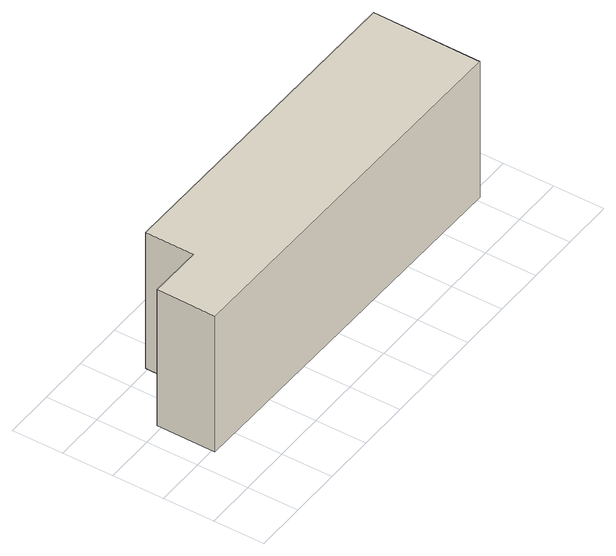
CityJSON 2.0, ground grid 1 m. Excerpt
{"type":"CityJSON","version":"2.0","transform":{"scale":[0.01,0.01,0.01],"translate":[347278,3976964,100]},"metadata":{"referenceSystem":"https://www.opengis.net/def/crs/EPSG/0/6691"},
"CityObjects":{
"building1":{"type":"Building","attributes":{"土砂災害警戒区域.現象区分":"2","土砂災害警戒区域.区域区分":"1","measuredHeight":3},"geometry":[{"type":"Solid","lod":"1","boundaries":[[[[0,1,2,3,4,5]],[[4,6,7,5]],[[3,8,6,4]],[[2,9,8,3]],[[1,10,9,2]],[[0,11,10,1]],[[5,7,11,0]],[[6,8,9,10,11,7]]]]}]}
},
"vertices":[
[812,298,6],[809,85,6],[43,94,6],[44,210,6],[150,209,6],[151,305,6],[150,209,306],[151,305,306],[44,210,306],[43,94,306],[809,85,306],[812,298,306]
]}
